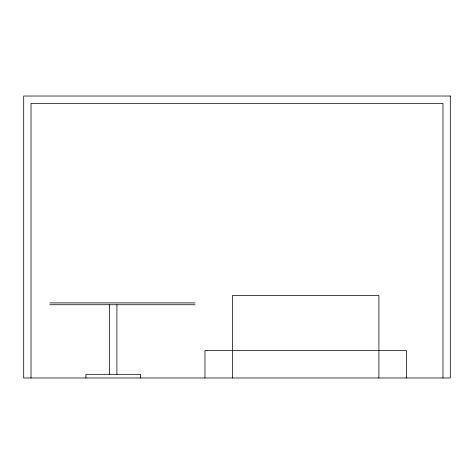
<?xml version="1.0" encoding="UTF-8"?>
<svg xmlns="http://www.w3.org/2000/svg" width="474" height="474" viewBox="0 0 474 474"><rect width="100%" height="100%" fill="white"/><g stroke="black" fill="none" stroke-linecap="round" stroke-linejoin="round"><path stroke-width="0.71" d="M49.806 302.91L195.11 302.91M49.806 304.741L195.11 304.741M442.977 377.979L442.977 103.344L31.023 103.344L31.023 377.979M406.36 377.979L406.36 350.517L204.958 350.517L204.958 377.979M378.892 377.979L378.892 295.586L232.42 295.586L232.42 377.979M140.535 377.979L140.535 374.318L85.936 374.318L85.936 377.979M116.9 304.741L116.9 374.318M109.577 304.741L109.577 374.318M450.3 96.021L23.7 96.021L23.7 377.979L450.3 377.979L450.3 96.021"/></g></svg>
